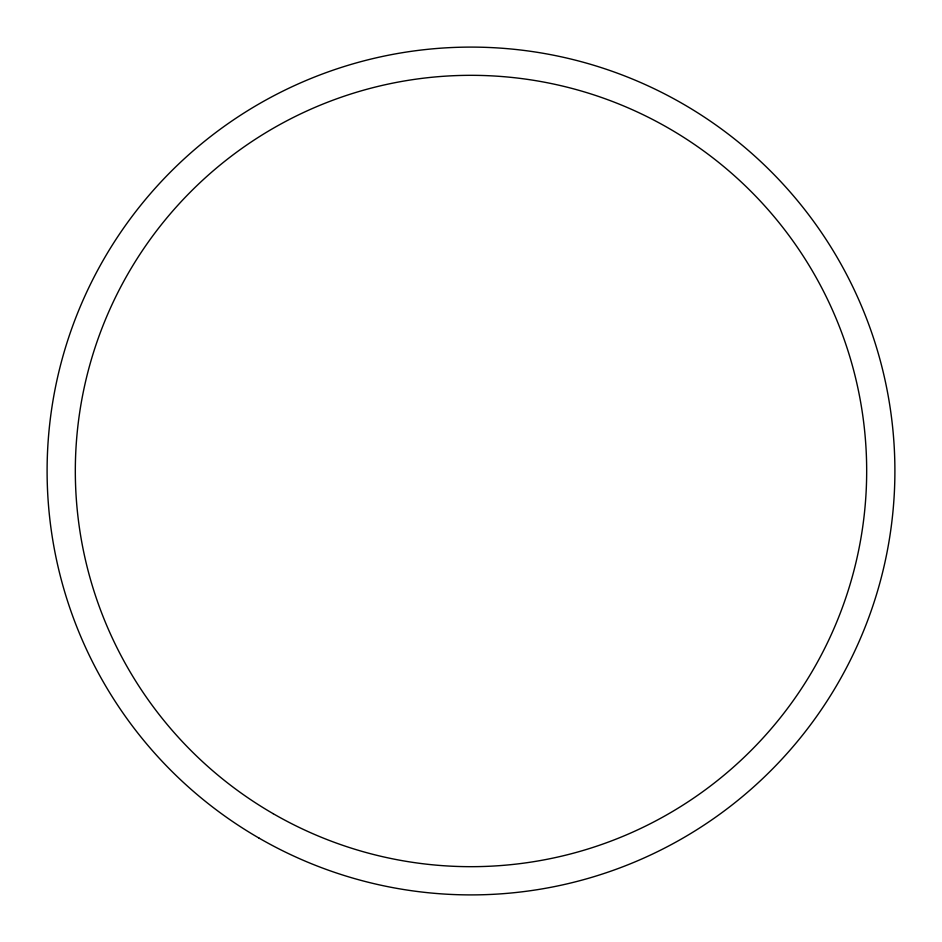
<?xml version="1.0" encoding="UTF-8"?>
<svg xmlns="http://www.w3.org/2000/svg" width="942" height="942" viewBox="0 0 942 942"><rect width="100%" height="100%" fill="white"/><g stroke="black" fill="none" stroke-linecap="round" stroke-linejoin="round"><path stroke-width="1.41" d="M259.05 838.109A423.9 423.9 0 0 0 894.9 471A423.9 423.9 0 0 0 259.05 103.891A423.9 423.9 0 0 0 259.05 838.109M273.156 813.664A395.675 395.675 0 0 0 866.675 471A395.675 395.675 0 0 0 273.156 128.336A395.675 395.675 0 0 0 273.156 813.664"/></g></svg>
